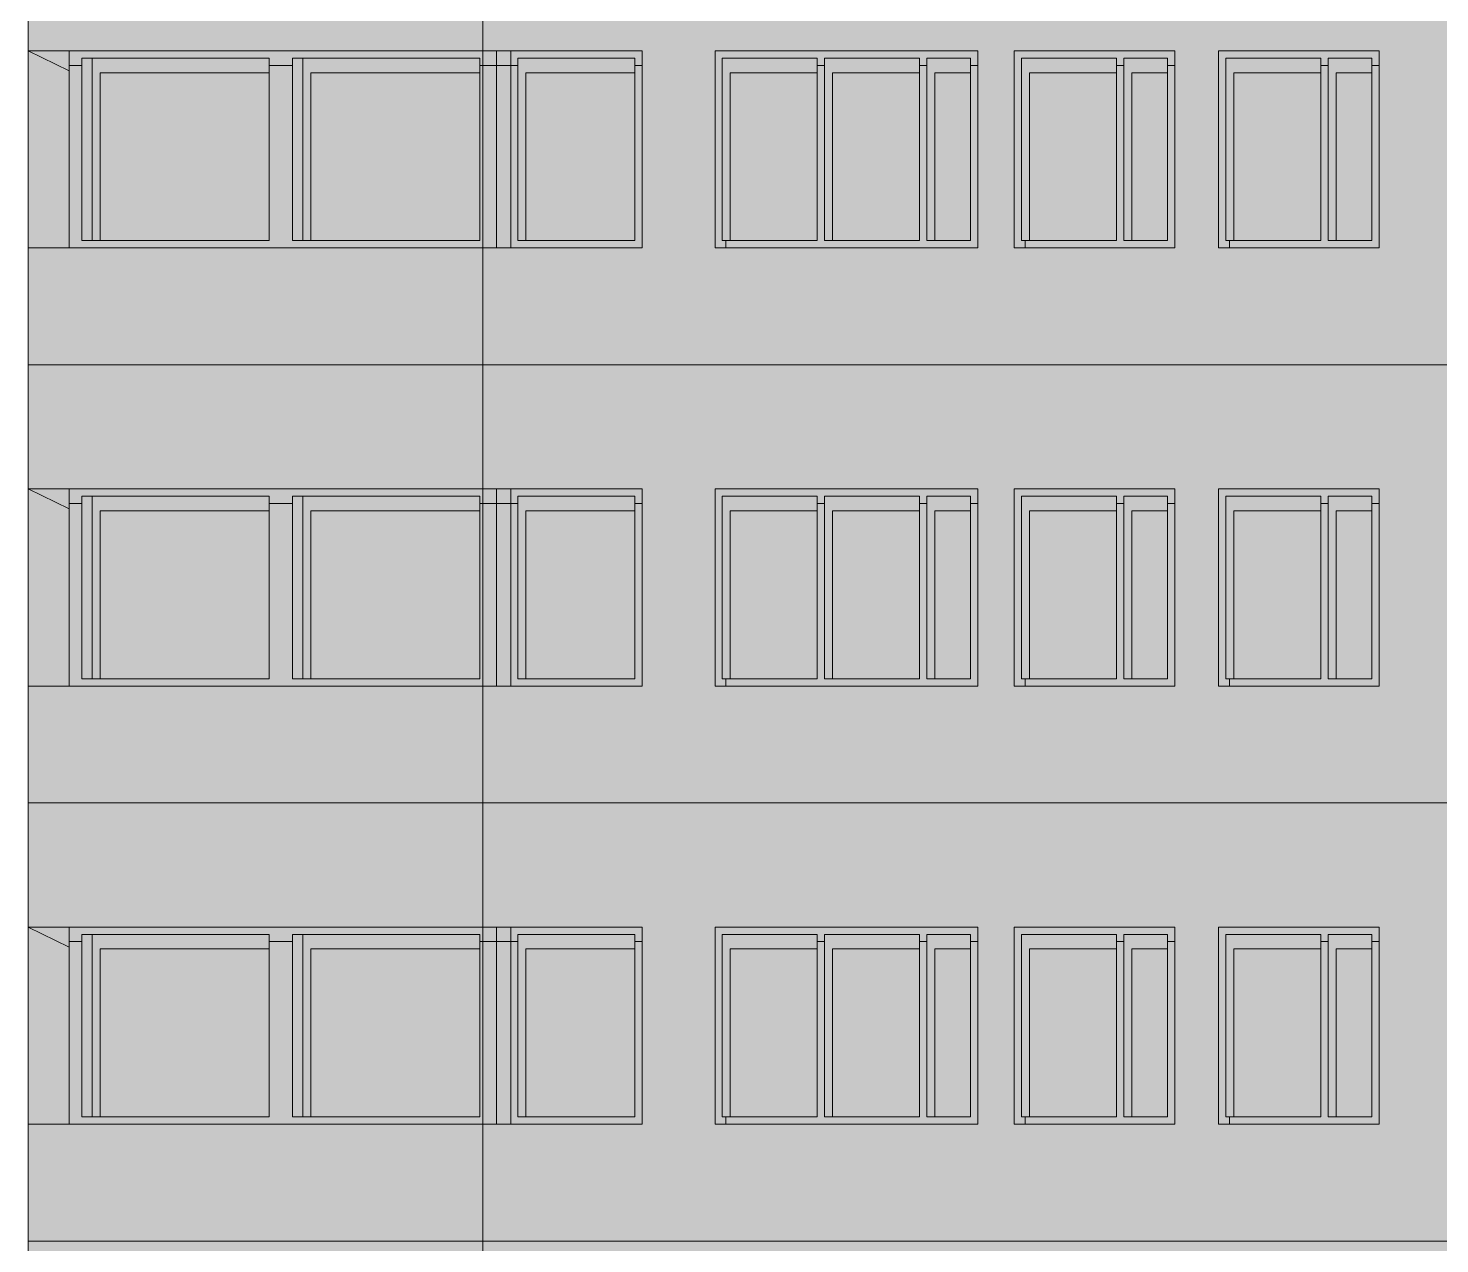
# Model space of a CAD drawing. Header units: millimetres. Extents: x 145836 to 266027, y 108786 to 206069.
# Drawn here: x 154510 to 159345, y 173890 to 178051 of the extents above; entities that cross this region are included whole.
import ezdxf

# ---------------------------------------------------------------- set-up
doc = ezdxf.new("R2010")
doc.units = ezdxf.units.MM
doc.layers.get('0').update_dxf_attribs({"color": 250})
doc.layers.add('hatch1', color=7, linetype='Continuous')

msp = doc.modelspace()

# ---------------------------------------------------------------- hatches: boundary and pattern name
at = {"lineweight": 13, "true_color": 0x787878}
for points in [[(154649.6, 177974), (154509.6, 177974), (154509.6, 177299), (154649.6, 177299)], [(154649.6, 176474), (154509.6, 176474), (154509.6, 175799), (154649.6, 175799)], [(154649.6, 174974), (154509.6, 174974), (154509.6, 174299), (154649.6, 174299)]]:
    msp.add_hatch(color=8, dxfattribs=at).paths.add_polyline_path(points)
at = {"lineweight": 13, "true_color": 0x5c5c5c}
for points in [[(154649.6, 177974), (154509.6, 177974), (154649.6, 177905.3)], [(154649.6, 176474), (154509.6, 176474), (154649.6, 176405.3)], [(154649.6, 174974), (154509.6, 174974), (154649.6, 174905.3)]]:
    msp.add_hatch(color=251, dxfattribs=at).paths.add_polyline_path(points)
at = {"lineweight": 13}
for color, points in [(253, [(154693.5, 177949), (155335.1, 177949), (155335.1, 177924), (155414.4, 177924), (155414.4, 177949), (156056, 177949), (156056, 177924), (156113, 177924), (156113, 177974), (154649.6, 177974), (154649.6, 177924), (154693.5, 177924)]), (255, [(154649.6, 177299), (156113, 177299), (156113, 177924), (156056, 177924), (156056, 177324), (155414.4, 177324), (155414.4, 177924), (155335.1, 177924), (155335.1, 177324), (154693.5, 177324), (154693.5, 177924), (154649.6, 177924)]), (253, [(154693.5, 176449), (155335.1, 176449), (155335.1, 176424), (155414.4, 176424), (155414.4, 176449), (156056, 176449), (156056, 176424), (156113, 176424), (156113, 176474), (154649.6, 176474), (154649.6, 176424), (154693.5, 176424)]), (255, [(154649.6, 175799), (156113, 175799), (156113, 176424), (156056, 176424), (156056, 175824), (155414.4, 175824), (155414.4, 176424), (155335.1, 176424), (155335.1, 175824), (154693.5, 175824), (154693.5, 176424), (154649.6, 176424)]), (253, [(154693.5, 174949), (155335.1, 174949), (155335.1, 174924), (155414.4, 174924), (155414.4, 174949), (156056, 174949), (156056, 174924), (156113, 174924), (156113, 174974), (154649.6, 174974), (154649.6, 174924), (154693.5, 174924)]), (255, [(154649.6, 174299), (156113, 174299), (156113, 174924), (156056, 174924), (156056, 174324), (155414.4, 174324), (155414.4, 174924), (155335.1, 174924), (155335.1, 174324), (154693.5, 174324), (154693.5, 174924), (154649.6, 174924)])]:
    msp.add_hatch(color=color, dxfattribs=at).paths.add_polyline_path(points)
at = {"lineweight": 13, "true_color": 0x787878}
h = msp.add_hatch(color=8, dxfattribs=at)
h.paths.add_polyline_path([(154728.9, 177949), (154693.5, 177949), (154693.5, 177324), (154728.9, 177324)])
h.paths.add_polyline_path([(155449.7, 177949), (155414.4, 177949), (155414.4, 177324), (155449.7, 177324)])
at = {"lineweight": 13, "true_color": 0x5c6d75}
for points in [[(155335.1, 177899), (155335.1, 177949), (154728.9, 177949), (154728.9, 177324), (154756.3, 177324), (154756.3, 177899)], [(155335.1, 176399), (155335.1, 176449), (154728.9, 176449), (154728.9, 175824), (154756.3, 175824), (154756.3, 176399)], [(155335.1, 174899), (155335.1, 174949), (154728.9, 174949), (154728.9, 174324), (154756.3, 174324), (154756.3, 174899)]]:
    msp.add_hatch(color=147, dxfattribs=at).paths.add_polyline_path(points)
h = msp.add_hatch(color=147, dxfattribs=at)
h.paths.add_polyline_path([(156587.1, 177899), (156587.1, 177949), (156187.1, 177949), (156187.1, 177324), (156214.5, 177324), (156214.5, 177899)])
h.paths.add_polyline_path([(156056, 177899), (156056, 177949), (155449.7, 177949), (155449.7, 177324), (155477.1, 177324), (155477.1, 177899)])
at = {"lineweight": 13}
h = msp.add_hatch(color=253, dxfattribs=at)
h.paths.add_polyline_path([(156113, 177974), (156113, 177924), (156162.1, 177924), (156162.1, 177974)])
h.paths.add_polyline_path([(156187.1, 177949), (156587.1, 177949), (156587.1, 177924), (156612.1, 177924), (156612.1, 177974), (156162.1, 177974), (156162.1, 177924), (156187.1, 177924)])
h = msp.add_hatch(color=253, dxfattribs=at)
h.dxf.hatch_style = 1
h.paths.add_polyline_path([(157762.1, 177974), (156862.1, 177974), (156862.1, 177299), (156899.5, 177299), (156899.5, 177324), (156887.1, 177324), (156887.1, 177949), (157212.1, 177949), (157212.1, 177924), (157237.1, 177924), (157237.1, 177949), (157562.1, 177949), (157562.1, 177924), (157587.1, 177924), (157587.1, 177949), (157737.1, 177949), (157737.1, 177924), (157762.1, 177924)])
at = {"lineweight": 13, "true_color": 0x5c6d75}
h = msp.add_hatch(color=147, dxfattribs=at)
h.dxf.hatch_style = 1
h.paths.add_polyline_path([(157212.1, 177899), (157212.1, 177949), (156887.1, 177949), (156887.1, 177324), (156914.5, 177324), (156914.5, 177899)])
h.paths.add_polyline_path([(157562.1, 177899), (157562.1, 177949), (157237.1, 177949), (157237.1, 177324), (157264.5, 177324), (157264.5, 177899)])
h.paths.add_polyline_path([(157737.1, 177899), (157737.1, 177949), (157587.1, 177949), (157587.1, 177324), (157614.5, 177324), (157614.5, 177899)])
at = {"lineweight": 13}
h = msp.add_hatch(color=253, dxfattribs=at)
h.paths.add_polyline_path([(157887.1, 177299), (157924.5, 177299), (157924.5, 177324), (157912.1, 177324), (157912.1, 177949), (158237.1, 177949), (158237.1, 177924), (158262.1, 177924), (158262.1, 177949), (158412.1, 177949), (158412.1, 177924), (158437.1, 177924), (158437.1, 177974), (157887.1, 177974)])
h.paths.add_polyline_path([(158587.1, 177299), (158624.5, 177299), (158624.5, 177324), (158612.1, 177324), (158612.1, 177949), (158937.1, 177949), (158937.1, 177924), (158962.1, 177924), (158962.1, 177949), (159112.1, 177949), (159112.1, 177924), (159137.1, 177924), (159137.1, 177974), (158587.1, 177974)])
at = {"lineweight": 13, "true_color": 0x5c6d75}
h = msp.add_hatch(color=147, dxfattribs=at)
h.paths.add_polyline_path([(157912.1, 177949), (157912.1, 177324), (157939.5, 177324), (157939.5, 177899), (158237.1, 177899), (158237.1, 177949)])
h.paths.add_polyline_path([(158262.1, 177949), (158262.1, 177324), (158289.5, 177324), (158289.5, 177899), (158412.1, 177899), (158412.1, 177949)])
h = msp.add_hatch(color=147, dxfattribs=at)
h.paths.add_polyline_path([(158937.1, 177899), (158937.1, 177949), (158612.1, 177949), (158612.1, 177324), (158639.5, 177324), (158639.5, 177899)])
h.paths.add_polyline_path([(159112.1, 177899), (159112.1, 177949), (158962.1, 177949), (158962.1, 177324), (158989.5, 177324), (158989.5, 177899)])
at = {"lineweight": 13, "true_color": 0x70858f}
h = msp.add_hatch(color=8, dxfattribs=at)
h.paths.add_polyline_path([(154756.3, 177899), (154756.3, 177324), (155335.1, 177324), (155335.1, 177899)])
h.paths.add_polyline_path([(155477.1, 177324), (156056, 177324), (156056, 177899), (155477.1, 177899)])
at = {"lineweight": 13}
h = msp.add_hatch(color=255, dxfattribs=at)
h.paths.add_polyline_path([(156187.1, 177924), (156162.1, 177924), (156162.1, 177299), (156612.1, 177299), (156612.1, 177924), (156587.1, 177924), (156587.1, 177324), (156187.1, 177324)])
h.paths.add_polyline_path([(156162.1, 177924), (156113, 177924), (156113, 177299), (156162.1, 177299)])
at = {"lineweight": 13, "true_color": 0x70858f}
for points in [[(156587.1, 177899), (156214.5, 177899), (156214.5, 177324), (156587.1, 177324)], [(156587.1, 176399), (156214.5, 176399), (156214.5, 175824), (156587.1, 175824)], [(156587.1, 174899), (156214.5, 174899), (156214.5, 174324), (156587.1, 174324)]]:
    msp.add_hatch(color=8, dxfattribs=at).paths.add_polyline_path(points)
at = {"lineweight": 13}
h = msp.add_hatch(color=255, dxfattribs=at)
h.dxf.hatch_style = 1
h.paths.add_polyline_path([(157762.1, 177924), (157737.1, 177924), (157737.1, 177324), (157587.1, 177324), (157587.1, 177924), (157562.1, 177924), (157562.1, 177324), (157237.1, 177324), (157237.1, 177924), (157212.1, 177924), (157212.1, 177324), (156899.5, 177324), (156899.5, 177299), (157762.1, 177299)])
at = {"lineweight": 13, "true_color": 0x70858f}
h = msp.add_hatch(color=8, dxfattribs=at)
h.dxf.hatch_style = 1
h.paths.add_polyline_path([(157212.1, 177899), (156914.5, 177899), (156914.5, 177324), (157212.1, 177324)])
h.paths.add_polyline_path([(157264.5, 177324), (157562.1, 177324), (157562.1, 177899), (157264.5, 177899)])
h.paths.add_polyline_path([(157737.1, 177899), (157614.5, 177899), (157614.5, 177324), (157737.1, 177324)])
at = {"lineweight": 13}
h = msp.add_hatch(color=255, dxfattribs=at)
h.paths.add_polyline_path([(158412.1, 177324), (158262.1, 177324), (158262.1, 177924), (158237.1, 177924), (158237.1, 177324), (157924.5, 177324), (157924.5, 177299), (158437.1, 177299), (158437.1, 177924), (158412.1, 177924)])
h.paths.add_polyline_path([(159137.1, 177924), (159112.1, 177924), (159112.1, 177324), (158962.1, 177324), (158962.1, 177924), (158937.1, 177924), (158937.1, 177324), (158624.5, 177324), (158624.5, 177299), (159137.1, 177299)])
at = {"lineweight": 13, "true_color": 0x70858f}
h = msp.add_hatch(color=8, dxfattribs=at)
h.paths.add_polyline_path([(158937.1, 177899), (158639.5, 177899), (158639.5, 177324), (158937.1, 177324)])
h.paths.add_polyline_path([(158989.5, 177324), (159112.1, 177324), (159112.1, 177899), (158989.5, 177899)])
h.paths.add_polyline_path([(158412.1, 177899), (158289.5, 177899), (158289.5, 177324), (158412.1, 177324)])
h.paths.add_polyline_path([(158237.1, 177899), (157939.5, 177899), (157939.5, 177324), (158237.1, 177324)])
at = {"lineweight": 13, "true_color": 0x787878}
h = msp.add_hatch(color=8, dxfattribs=at)
h.paths.add_polyline_path([(154728.9, 176449), (154693.5, 176449), (154693.5, 175824), (154728.9, 175824)])
h.paths.add_polyline_path([(155449.7, 176449), (155414.4, 176449), (155414.4, 175824), (155449.7, 175824)])
at = {"lineweight": 13, "true_color": 0x5c6d75}
h = msp.add_hatch(color=147, dxfattribs=at)
h.paths.add_polyline_path([(156587.1, 176399), (156587.1, 176449), (156187.1, 176449), (156187.1, 175824), (156214.5, 175824), (156214.5, 176399)])
h.paths.add_polyline_path([(156056, 176399), (156056, 176449), (155449.7, 176449), (155449.7, 175824), (155477.1, 175824), (155477.1, 176399)])
at = {"lineweight": 13}
h = msp.add_hatch(color=253, dxfattribs=at)
h.paths.add_polyline_path([(156113, 176474), (156113, 176424), (156162.1, 176424), (156162.1, 176474)])
h.paths.add_polyline_path([(156187.1, 176449), (156587.1, 176449), (156587.1, 176424), (156612.1, 176424), (156612.1, 176474), (156162.1, 176474), (156162.1, 176424), (156187.1, 176424)])
h = msp.add_hatch(color=253, dxfattribs=at)
h.dxf.hatch_style = 1
h.paths.add_polyline_path([(157762.1, 176474), (156862.1, 176474), (156862.1, 175799), (156899.5, 175799), (156899.5, 175824), (156887.1, 175824), (156887.1, 176449), (157212.1, 176449), (157212.1, 176424), (157237.1, 176424), (157237.1, 176449), (157562.1, 176449), (157562.1, 176424), (157587.1, 176424), (157587.1, 176449), (157737.1, 176449), (157737.1, 176424), (157762.1, 176424)])
at = {"lineweight": 13, "true_color": 0x5c6d75}
h = msp.add_hatch(color=147, dxfattribs=at)
h.dxf.hatch_style = 1
h.paths.add_polyline_path([(157212.1, 176399), (157212.1, 176449), (156887.1, 176449), (156887.1, 175824), (156914.5, 175824), (156914.5, 176399)])
h.paths.add_polyline_path([(157562.1, 176399), (157562.1, 176449), (157237.1, 176449), (157237.1, 175824), (157264.5, 175824), (157264.5, 176399)])
h.paths.add_polyline_path([(157737.1, 176399), (157737.1, 176449), (157587.1, 176449), (157587.1, 175824), (157614.5, 175824), (157614.5, 176399)])
at = {"lineweight": 13}
h = msp.add_hatch(color=253, dxfattribs=at)
h.paths.add_polyline_path([(157887.1, 175799), (157924.5, 175799), (157924.5, 175824), (157912.1, 175824), (157912.1, 176449), (158237.1, 176449), (158237.1, 176424), (158262.1, 176424), (158262.1, 176449), (158412.1, 176449), (158412.1, 176424), (158437.1, 176424), (158437.1, 176474), (157887.1, 176474)])
h.paths.add_polyline_path([(158587.1, 175799), (158624.5, 175799), (158624.5, 175824), (158612.1, 175824), (158612.1, 176449), (158937.1, 176449), (158937.1, 176424), (158962.1, 176424), (158962.1, 176449), (159112.1, 176449), (159112.1, 176424), (159137.1, 176424), (159137.1, 176474), (158587.1, 176474)])
at = {"lineweight": 13, "true_color": 0x5c6d75}
h = msp.add_hatch(color=147, dxfattribs=at)
h.paths.add_polyline_path([(157912.1, 176449), (157912.1, 175824), (157939.5, 175824), (157939.5, 176399), (158237.1, 176399), (158237.1, 176449)])
h.paths.add_polyline_path([(158262.1, 176449), (158262.1, 175824), (158289.5, 175824), (158289.5, 176399), (158412.1, 176399), (158412.1, 176449)])
h = msp.add_hatch(color=147, dxfattribs=at)
h.paths.add_polyline_path([(158937.1, 176399), (158937.1, 176449), (158612.1, 176449), (158612.1, 175824), (158639.5, 175824), (158639.5, 176399)])
h.paths.add_polyline_path([(159112.1, 176399), (159112.1, 176449), (158962.1, 176449), (158962.1, 175824), (158989.5, 175824), (158989.5, 176399)])
at = {"lineweight": 13, "true_color": 0x70858f}
h = msp.add_hatch(color=8, dxfattribs=at)
h.paths.add_polyline_path([(154756.3, 176399), (154756.3, 175824), (155335.1, 175824), (155335.1, 176399)])
h.paths.add_polyline_path([(155477.1, 175824), (156056, 175824), (156056, 176399), (155477.1, 176399)])
at = {"lineweight": 13}
h = msp.add_hatch(color=255, dxfattribs=at)
h.paths.add_polyline_path([(156187.1, 176424), (156162.1, 176424), (156162.1, 175799), (156612.1, 175799), (156612.1, 176424), (156587.1, 176424), (156587.1, 175824), (156187.1, 175824)])
h.paths.add_polyline_path([(156162.1, 176424), (156113, 176424), (156113, 175799), (156162.1, 175799)])
h = msp.add_hatch(color=255, dxfattribs=at)
h.dxf.hatch_style = 1
h.paths.add_polyline_path([(157762.1, 176424), (157737.1, 176424), (157737.1, 175824), (157587.1, 175824), (157587.1, 176424), (157562.1, 176424), (157562.1, 175824), (157237.1, 175824), (157237.1, 176424), (157212.1, 176424), (157212.1, 175824), (156899.5, 175824), (156899.5, 175799), (157762.1, 175799)])
at = {"lineweight": 13, "true_color": 0x70858f}
h = msp.add_hatch(color=8, dxfattribs=at)
h.dxf.hatch_style = 1
h.paths.add_polyline_path([(157212.1, 176399), (156914.5, 176399), (156914.5, 175824), (157212.1, 175824)])
h.paths.add_polyline_path([(157264.5, 175824), (157562.1, 175824), (157562.1, 176399), (157264.5, 176399)])
h.paths.add_polyline_path([(157737.1, 176399), (157614.5, 176399), (157614.5, 175824), (157737.1, 175824)])
at = {"lineweight": 13}
h = msp.add_hatch(color=255, dxfattribs=at)
h.paths.add_polyline_path([(158412.1, 175824), (158262.1, 175824), (158262.1, 176424), (158237.1, 176424), (158237.1, 175824), (157924.5, 175824), (157924.5, 175799), (158437.1, 175799), (158437.1, 176424), (158412.1, 176424)])
h.paths.add_polyline_path([(159137.1, 176424), (159112.1, 176424), (159112.1, 175824), (158962.1, 175824), (158962.1, 176424), (158937.1, 176424), (158937.1, 175824), (158624.5, 175824), (158624.5, 175799), (159137.1, 175799)])
at = {"lineweight": 13, "true_color": 0x70858f}
h = msp.add_hatch(color=8, dxfattribs=at)
h.paths.add_polyline_path([(158937.1, 176399), (158639.5, 176399), (158639.5, 175824), (158937.1, 175824)])
h.paths.add_polyline_path([(158989.5, 175824), (159112.1, 175824), (159112.1, 176399), (158989.5, 176399)])
h.paths.add_polyline_path([(158412.1, 176399), (158289.5, 176399), (158289.5, 175824), (158412.1, 175824)])
h.paths.add_polyline_path([(158237.1, 176399), (157939.5, 176399), (157939.5, 175824), (158237.1, 175824)])
at = {"lineweight": 13, "true_color": 0x787878}
h = msp.add_hatch(color=8, dxfattribs=at)
h.paths.add_polyline_path([(154728.9, 174949), (154693.5, 174949), (154693.5, 174324), (154728.9, 174324)])
h.paths.add_polyline_path([(155449.7, 174949), (155414.4, 174949), (155414.4, 174324), (155449.7, 174324)])
at = {"lineweight": 13, "true_color": 0x5c6d75}
h = msp.add_hatch(color=147, dxfattribs=at)
h.paths.add_polyline_path([(156587.1, 174899), (156587.1, 174949), (156187.1, 174949), (156187.1, 174324), (156214.5, 174324), (156214.5, 174899)])
h.paths.add_polyline_path([(156056, 174899), (156056, 174949), (155449.7, 174949), (155449.7, 174324), (155477.1, 174324), (155477.1, 174899)])
at = {"lineweight": 13}
h = msp.add_hatch(color=253, dxfattribs=at)
h.paths.add_polyline_path([(156113, 174974), (156113, 174924), (156162.1, 174924), (156162.1, 174974)])
h.paths.add_polyline_path([(156187.1, 174949), (156587.1, 174949), (156587.1, 174924), (156612.1, 174924), (156612.1, 174974), (156162.1, 174974), (156162.1, 174924), (156187.1, 174924)])
h = msp.add_hatch(color=253, dxfattribs=at)
h.dxf.hatch_style = 1
h.paths.add_polyline_path([(157762.1, 174974), (156862.1, 174974), (156862.1, 174299), (156899.5, 174299), (156899.5, 174324), (156887.1, 174324), (156887.1, 174949), (157212.1, 174949), (157212.1, 174924), (157237.1, 174924), (157237.1, 174949), (157562.1, 174949), (157562.1, 174924), (157587.1, 174924), (157587.1, 174949), (157737.1, 174949), (157737.1, 174924), (157762.1, 174924)])
at = {"lineweight": 13, "true_color": 0x5c6d75}
h = msp.add_hatch(color=147, dxfattribs=at)
h.dxf.hatch_style = 1
h.paths.add_polyline_path([(157212.1, 174899), (157212.1, 174949), (156887.1, 174949), (156887.1, 174324), (156914.5, 174324), (156914.5, 174899)])
h.paths.add_polyline_path([(157562.1, 174899), (157562.1, 174949), (157237.1, 174949), (157237.1, 174324), (157264.5, 174324), (157264.5, 174899)])
h.paths.add_polyline_path([(157737.1, 174899), (157737.1, 174949), (157587.1, 174949), (157587.1, 174324), (157614.5, 174324), (157614.5, 174899)])
at = {"lineweight": 13}
h = msp.add_hatch(color=253, dxfattribs=at)
h.paths.add_polyline_path([(157887.1, 174299), (157924.5, 174299), (157924.5, 174324), (157912.1, 174324), (157912.1, 174949), (158237.1, 174949), (158237.1, 174924), (158262.1, 174924), (158262.1, 174949), (158412.1, 174949), (158412.1, 174924), (158437.1, 174924), (158437.1, 174974), (157887.1, 174974)])
h.paths.add_polyline_path([(158587.1, 174299), (158624.5, 174299), (158624.5, 174324), (158612.1, 174324), (158612.1, 174949), (158937.1, 174949), (158937.1, 174924), (158962.1, 174924), (158962.1, 174949), (159112.1, 174949), (159112.1, 174924), (159137.1, 174924), (159137.1, 174974), (158587.1, 174974)])
at = {"lineweight": 13, "true_color": 0x5c6d75}
h = msp.add_hatch(color=147, dxfattribs=at)
h.paths.add_polyline_path([(157912.1, 174949), (157912.1, 174324), (157939.5, 174324), (157939.5, 174899), (158237.1, 174899), (158237.1, 174949)])
h.paths.add_polyline_path([(158262.1, 174949), (158262.1, 174324), (158289.5, 174324), (158289.5, 174899), (158412.1, 174899), (158412.1, 174949)])
h = msp.add_hatch(color=147, dxfattribs=at)
h.paths.add_polyline_path([(158937.1, 174899), (158937.1, 174949), (158612.1, 174949), (158612.1, 174324), (158639.5, 174324), (158639.5, 174899)])
h.paths.add_polyline_path([(159112.1, 174899), (159112.1, 174949), (158962.1, 174949), (158962.1, 174324), (158989.5, 174324), (158989.5, 174899)])
at = {"lineweight": 13, "true_color": 0x70858f}
h = msp.add_hatch(color=8, dxfattribs=at)
h.paths.add_polyline_path([(154756.3, 174899), (154756.3, 174324), (155335.1, 174324), (155335.1, 174899)])
h.paths.add_polyline_path([(155477.1, 174324), (156056, 174324), (156056, 174899), (155477.1, 174899)])
at = {"lineweight": 13}
h = msp.add_hatch(color=255, dxfattribs=at)
h.paths.add_polyline_path([(156187.1, 174924), (156162.1, 174924), (156162.1, 174299), (156612.1, 174299), (156612.1, 174924), (156587.1, 174924), (156587.1, 174324), (156187.1, 174324)])
h.paths.add_polyline_path([(156162.1, 174924), (156113, 174924), (156113, 174299), (156162.1, 174299)])
h = msp.add_hatch(color=255, dxfattribs=at)
h.dxf.hatch_style = 1
h.paths.add_polyline_path([(157762.1, 174924), (157737.1, 174924), (157737.1, 174324), (157587.1, 174324), (157587.1, 174924), (157562.1, 174924), (157562.1, 174324), (157237.1, 174324), (157237.1, 174924), (157212.1, 174924), (157212.1, 174324), (156899.5, 174324), (156899.5, 174299), (157762.1, 174299)])
at = {"lineweight": 13, "true_color": 0x70858f}
h = msp.add_hatch(color=8, dxfattribs=at)
h.dxf.hatch_style = 1
h.paths.add_polyline_path([(157212.1, 174899), (156914.5, 174899), (156914.5, 174324), (157212.1, 174324)])
h.paths.add_polyline_path([(157264.5, 174324), (157562.1, 174324), (157562.1, 174899), (157264.5, 174899)])
h.paths.add_polyline_path([(157737.1, 174899), (157614.5, 174899), (157614.5, 174324), (157737.1, 174324)])
at = {"lineweight": 13}
h = msp.add_hatch(color=255, dxfattribs=at)
h.paths.add_polyline_path([(158412.1, 174324), (158262.1, 174324), (158262.1, 174924), (158237.1, 174924), (158237.1, 174324), (157924.5, 174324), (157924.5, 174299), (158437.1, 174299), (158437.1, 174924), (158412.1, 174924)])
h.paths.add_polyline_path([(159137.1, 174924), (159112.1, 174924), (159112.1, 174324), (158962.1, 174324), (158962.1, 174924), (158937.1, 174924), (158937.1, 174324), (158624.5, 174324), (158624.5, 174299), (159137.1, 174299)])
at = {"lineweight": 13, "true_color": 0x70858f}
h = msp.add_hatch(color=8, dxfattribs=at)
h.paths.add_polyline_path([(158937.1, 174899), (158639.5, 174899), (158639.5, 174324), (158937.1, 174324)])
h.paths.add_polyline_path([(158989.5, 174324), (159112.1, 174324), (159112.1, 174899), (158989.5, 174899)])
h.paths.add_polyline_path([(158412.1, 174899), (158289.5, 174899), (158289.5, 174324), (158412.1, 174324)])
h.paths.add_polyline_path([(158237.1, 174899), (157939.5, 174899), (157939.5, 174324), (158237.1, 174324)])
at = {"layer": 'hatch1', "lineweight": 13, "true_color": 0xf6eec1}
h = msp.add_hatch(color=254, dxfattribs=at)
h.dxf.hatch_style = 1
h.paths.add_polyline_path([(154509.6, 180299), (154509.6, 179899), (156067.2, 179899), (156067.2, 180299)])
h.paths.add_polyline_path([(154509.6, 179899), (154509.6, 179474), (156067.2, 179474), (156067.2, 179899)])
h.paths.add_polyline_path([(154509.6, 178799), (154509.6, 178399), (156067.2, 178399), (156067.2, 178799)])
h.paths.add_polyline_path([(154509.6, 178399), (154509.6, 177974), (156067.2, 177974), (156067.2, 178399)])
at = {"layer": 'hatch1', "lineweight": 13, "true_color": 0xf1e5a2}
h = msp.add_hatch(color=41, dxfattribs=at)
h.dxf.hatch_style = 1
h.paths.add_polyline_path([(156067.2, 178399), (156067.2, 177974), (156612.1, 177974), (156612.1, 177299), (156067.2, 177299), (156067.2, 176899), (159552.1, 176899), (159552.1, 178399)])
h.paths.add_polyline_path([(158437.1, 177974), (158437.1, 177299), (157887.1, 177299), (157887.1, 177974)], flags=16)
h.paths.add_polyline_path([(158412.1, 177949), (158412.1, 177324), (158262.1, 177324), (157912.1, 177324), (157912.1, 177949), (158237.1, 177949)], flags=0)
h.paths.add_polyline_path([(158587.1, 177974), (159137.1, 177974), (159137.1, 177299), (158587.1, 177299)], flags=16)
h.paths.add_polyline_path([(158612.1, 177949), (158937.1, 177949), (159112.1, 177949), (159112.1, 177324), (158962.1, 177324), (158612.1, 177324)], flags=0)
h.paths.add_polyline_path([(157762.1, 177974), (157762.1, 177299), (156862.1, 177299), (156862.1, 177974)], flags=16)
h.paths.add_polyline_path([(157737.1, 177949), (157737.1, 177324), (157587.1, 177324), (157237.1, 177324), (156887.1, 177324), (156887.1, 177949), (157212.1, 177949), (157562.1, 177949)], flags=0)
at = {"layer": 'hatch1', "lineweight": 13, "true_color": 0xf6eec1}
h = msp.add_hatch(color=254, dxfattribs=at)
h.dxf.hatch_style = 1
h.paths.add_polyline_path([(154509.6, 177299), (154509.6, 176899), (156067.2, 176899), (156067.2, 177299)])
h.paths.add_polyline_path([(154509.6, 176899), (154509.6, 176474), (156067.2, 176474), (156067.2, 176899)])
at = {"layer": 'hatch1', "lineweight": 13, "true_color": 0xf1e5a2}
h = msp.add_hatch(color=41, dxfattribs=at)
h.dxf.hatch_style = 1
h.paths.add_polyline_path([(156067.2, 176899), (156067.2, 176474), (156612.1, 176474), (156612.1, 175799), (156067.2, 175799), (156067.2, 175399), (159552.1, 175399), (159552.1, 176899)])
h.paths.add_polyline_path([(158437.1, 176474), (158437.1, 175799), (157887.1, 175799), (157887.1, 176474)], flags=16)
h.paths.add_polyline_path([(158412.1, 176449), (158412.1, 175824), (158262.1, 175824), (157912.1, 175824), (157912.1, 176449), (158237.1, 176449)], flags=0)
h.paths.add_polyline_path([(158587.1, 176474), (159137.1, 176474), (159137.1, 175799), (158587.1, 175799)], flags=16)
h.paths.add_polyline_path([(158612.1, 176449), (158937.1, 176449), (159112.1, 176449), (159112.1, 175824), (158962.1, 175824), (158612.1, 175824)], flags=0)
h.paths.add_polyline_path([(157762.1, 176474), (157762.1, 175799), (156862.1, 175799), (156862.1, 176474)], flags=16)
h.paths.add_polyline_path([(157737.1, 176449), (157737.1, 175824), (157587.1, 175824), (157237.1, 175824), (156887.1, 175824), (156887.1, 176449), (157212.1, 176449), (157562.1, 176449)], flags=0)
at = {"layer": 'hatch1', "lineweight": 13, "true_color": 0xf6eec1}
h = msp.add_hatch(color=254, dxfattribs=at)
h.dxf.hatch_style = 1
h.paths.add_polyline_path([(154509.6, 175799), (154509.6, 175399), (156067.2, 175399), (156067.2, 175799)])
h.paths.add_polyline_path([(154509.6, 175399), (154509.6, 174974), (156067.2, 174974), (156067.2, 175399)])
h.paths.add_polyline_path([(154509.6, 174299), (154509.6, 173899), (156067.2, 173899), (156067.2, 174299)])
at = {"layer": 'hatch1', "lineweight": 13, "true_color": 0xf1e5a2}
h = msp.add_hatch(color=41, dxfattribs=at)
h.dxf.hatch_style = 1
h.paths.add_polyline_path([(156067.2, 175399), (156067.2, 174974), (156612.1, 174974), (156612.1, 174299), (156067.2, 174299), (156067.2, 173899), (159552.1, 173899), (159552.1, 175399)])
h.paths.add_polyline_path([(158437.1, 174974), (158437.1, 174299), (157887.1, 174299), (157887.1, 174974)], flags=16)
h.paths.add_polyline_path([(158237.1, 174949), (158412.1, 174949), (158412.1, 174324), (158262.1, 174324), (157912.1, 174324), (157912.1, 174949)], flags=0)
h.paths.add_polyline_path([(157762.1, 174974), (157762.1, 174299), (156862.1, 174299), (156862.1, 174974)], flags=16)
h.paths.add_polyline_path([(157737.1, 174949), (157737.1, 174324), (157587.1, 174324), (157237.1, 174324), (156887.1, 174324), (156887.1, 174949), (157212.1, 174949), (157562.1, 174949)], flags=0)
h.paths.add_polyline_path([(158587.1, 174974), (159137.1, 174974), (159137.1, 174299), (158587.1, 174299)], flags=16)
h.paths.add_polyline_path([(158612.1, 174949), (158937.1, 174949), (159112.1, 174949), (159112.1, 174324), (158962.1, 174324), (158612.1, 174324)], flags=0)
at = {"layer": 'hatch1', "lineweight": 13, "true_color": 0xd2985b}
h = msp.add_hatch(color=33, dxfattribs=at)
h.dxf.hatch_style = 1
h.paths.add_polyline_path([(156067.2, 173899), (154509.6, 173899), (154509.6, 173474), (156067.2, 173474)])
h.paths.add_polyline_path([(156067.2, 172799), (154509.6, 172799), (154509.6, 172399), (156067.2, 172399)])
h.paths.add_polyline_path([(156067.2, 172399), (154509.6, 172399), (154509.6, 171974), (156067.2, 171974)])
h.paths.add_polyline_path([(156067.2, 171299), (154509.6, 171299), (154509.6, 170899), (156067.2, 170899)])
at = {"layer": 'hatch1', "lineweight": 13, "true_color": 0xc98238}
h = msp.add_hatch(color=23, dxfattribs=at)
h.dxf.hatch_style = 1
h.paths.add_polyline_path([(159552.1, 173899), (156067.2, 173899), (156067.2, 173474), (156612.1, 173474), (156612.1, 172799), (156067.2, 172799), (156067.2, 172399), (159552.1, 172399)])
h.paths.add_polyline_path([(158437.1, 173474), (158437.1, 172799), (157887.1, 172799), (157887.1, 173474)], flags=16)
h.paths.add_polyline_path([(158237.1, 173449), (158237.1, 172824), (157912.1, 172824), (157912.1, 173449)], flags=0)
h.paths.add_polyline_path([(158262.1, 173449), (158412.1, 173449), (158412.1, 172824), (158262.1, 172824)], flags=0)
h.paths.add_polyline_path([(158587.1, 173474), (159137.1, 173474), (159137.1, 172799), (158587.1, 172799)], flags=16)
h.paths.add_polyline_path([(158612.1, 173449), (158937.1, 173449), (158937.1, 172824), (158612.1, 172824)], flags=0)
h.paths.add_polyline_path([(157762.1, 173474), (157762.1, 172799), (156862.1, 172799), (156862.1, 173474)], flags=16)
h.paths.add_polyline_path([(157737.1, 173449), (157737.1, 172824), (157587.1, 172824), (157587.1, 173449)], flags=0)
h.paths.add_polyline_path([(157562.1, 173449), (157562.1, 172824), (157237.1, 172824), (157237.1, 173449)], flags=0)
h.paths.add_polyline_path([(158962.1, 173449), (159112.1, 173449), (159112.1, 172824), (158962.1, 172824)], flags=0)
h.paths.add_polyline_path([(157212.1, 173449), (157212.1, 172824), (156887.1, 172824), (156887.1, 173449)], flags=0)

# ---------------------------------------------------------------- linework, layer by layer
at = {"lineweight": 20}
for p, q in [((154509.6, 168449), (154509.6, 201249)), ((156067.2, 167324), (156067.2, 201249)), ((156612.1, 177974), (154509.6, 177974)), ((156612.1, 177974), (154509.6, 177974)), ((154649.6, 177299), (154649.6, 177974)), ((155335.1, 177949), (154693.5, 177949)), ((154693.5, 177324), (154693.5, 177949)), ((154728.9, 177324), (154728.9, 177949)), ((155335.1, 177324), (155335.1, 177949)), ((156056, 177949), (155414.4, 177949)), ((155414.4, 177324), (155414.4, 177949)), ((155449.7, 177324), (155449.7, 177949)), ((156056, 177324), (156056, 177949)), ((156113, 177299), (156113, 177974)), ((156162.1, 177299), (156162.1, 177974)), ((156587.1, 177949), (156187.1, 177949)), ((156187.1, 177949), (156187.1, 177324)), ((156587.1, 177324), (156587.1, 177949)), ((156612.1, 177299), (156612.1, 177974)), ((156862.1, 177299), (156862.1, 177974)), ((157762.1, 177974), (156862.1, 177974)), ((157212.1, 177949), (156887.1, 177949)), ((156887.1, 177949), (156887.1, 177324)), ((157212.1, 177324), (157212.1, 177949)), ((157562.1, 177949), (157237.1, 177949)), ((157562.1, 177949), (157237.1, 177949)), ((157237.1, 177949), (157237.1, 177324)), ((157562.1, 177324), (157562.1, 177949)), ((157737.1, 177949), (157587.1, 177949)), ((157737.1, 177949), (157587.1, 177949)), ((157587.1, 177949), (157587.1, 177324)), ((157737.1, 177324), (157737.1, 177949)), ((157762.1, 177299), (157762.1, 177974)), ((157887.1, 177974), (158437.1, 177974)), ((157887.1, 177299), (157887.1, 177974)), ((158237.1, 177949), (157912.1, 177949)), ((158237.1, 177949), (157912.1, 177949)), ((157912.1, 177949), (157912.1, 177324)), ((158237.1, 177324), (158237.1, 177949)), ((158412.1, 177949), (158262.1, 177949)), ((158262.1, 177949), (158262.1, 177324)), ((158412.1, 177324), (158412.1, 177949)), ((158437.1, 177299), (158437.1, 177974)), ((158587.1, 177974), (159137.1, 177974)), ((158587.1, 177299), (158587.1, 177974)), ((158937.1, 177949), (158612.1, 177949)), ((158937.1, 177949), (158612.1, 177949)), ((158612.1, 177949), (158612.1, 177324)), ((158937.1, 177324), (158937.1, 177949)), ((159112.1, 177949), (158962.1, 177949)), ((158962.1, 177949), (158962.1, 177324)), ((159112.1, 177324), (159112.1, 177949)), ((159137.1, 177299), (159137.1, 177974)), ((155335.1, 177324), (154693.5, 177324)), ((156056, 177324), (155414.4, 177324)), ((156587.1, 177324), (156187.1, 177324)), ((157212.1, 177324), (156887.1, 177324)), ((157562.1, 177324), (157237.1, 177324)), ((157737.1, 177324), (157587.1, 177324)), ((158237.1, 177324), (157912.1, 177324)), ((158412.1, 177324), (158262.1, 177324)), ((158937.1, 177324), (158612.1, 177324)), ((159112.1, 177324), (158962.1, 177324)), ((156612.1, 177299), (154509.6, 177299)), ((156612.1, 177299), (154509.6, 177299)), ((157762.1, 177299), (156862.1, 177299)), ((157887.1, 177299), (158437.1, 177299)), ((158587.1, 177299), (159137.1, 177299)), ((168239.6, 176899), (154509.6, 176899)), ((156612.1, 176474), (154509.6, 176474)), ((156612.1, 176474), (154509.6, 176474)), ((154649.6, 175799), (154649.6, 176474)), ((155335.1, 176449), (154693.5, 176449)), ((154693.5, 175824), (154693.5, 176449)), ((154728.9, 175824), (154728.9, 176449)), ((155335.1, 175824), (155335.1, 176449)), ((156056, 176449), (155414.4, 176449)), ((155414.4, 175824), (155414.4, 176449)), ((155449.7, 175824), (155449.7, 176449)), ((156056, 175824), (156056, 176449)), ((156113, 175799), (156113, 176474)), ((156162.1, 175799), (156162.1, 176474)), ((156587.1, 176449), (156187.1, 176449)), ((156187.1, 176449), (156187.1, 175824)), ((156587.1, 175824), (156587.1, 176449)), ((156612.1, 175799), (156612.1, 176474)), ((156862.1, 175799), (156862.1, 176474)), ((157762.1, 176474), (156862.1, 176474)), ((157212.1, 176449), (156887.1, 176449)), ((156887.1, 176449), (156887.1, 175824)), ((157212.1, 175824), (157212.1, 176449)), ((157562.1, 176449), (157237.1, 176449)), ((157562.1, 176449), (157237.1, 176449)), ((157237.1, 176449), (157237.1, 175824)), ((157562.1, 175824), (157562.1, 176449)), ((157737.1, 176449), (157587.1, 176449)), ((157737.1, 176449), (157587.1, 176449)), ((157587.1, 176449), (157587.1, 175824)), ((157737.1, 175824), (157737.1, 176449)), ((157762.1, 175799), (157762.1, 176474)), ((157887.1, 176474), (158437.1, 176474)), ((157887.1, 175799), (157887.1, 176474)), ((158237.1, 176449), (157912.1, 176449)), ((158237.1, 176449), (157912.1, 176449)), ((157912.1, 176449), (157912.1, 175824)), ((158237.1, 175824), (158237.1, 176449)), ((158412.1, 176449), (158262.1, 176449)), ((158262.1, 176449), (158262.1, 175824)), ((158412.1, 175824), (158412.1, 176449)), ((158437.1, 175799), (158437.1, 176474)), ((158587.1, 176474), (159137.1, 176474)), ((158587.1, 175799), (158587.1, 176474)), ((158937.1, 176449), (158612.1, 176449)), ((158937.1, 176449), (158612.1, 176449)), ((158612.1, 176449), (158612.1, 175824)), ((158937.1, 175824), (158937.1, 176449)), ((159112.1, 176449), (158962.1, 176449)), ((158962.1, 176449), (158962.1, 175824)), ((159112.1, 175824), (159112.1, 176449)), ((159137.1, 175799), (159137.1, 176474)), ((155335.1, 175824), (154693.5, 175824)), ((156056, 175824), (155414.4, 175824)), ((156587.1, 175824), (156187.1, 175824)), ((157212.1, 175824), (156887.1, 175824)), ((157562.1, 175824), (157237.1, 175824)), ((157737.1, 175824), (157587.1, 175824)), ((158237.1, 175824), (157912.1, 175824)), ((158412.1, 175824), (158262.1, 175824)), ((158937.1, 175824), (158612.1, 175824)), ((159112.1, 175824), (158962.1, 175824)), ((156612.1, 175799), (154509.6, 175799)), ((156612.1, 175799), (154509.6, 175799)), ((157762.1, 175799), (156862.1, 175799)), ((157887.1, 175799), (158437.1, 175799)), ((158587.1, 175799), (159137.1, 175799)), ((168239.6, 175399), (154509.6, 175399)), ((156612.1, 174974), (154509.6, 174974)), ((156612.1, 174974), (154509.6, 174974)), ((154649.6, 174299), (154649.6, 174974)), ((155335.1, 174949), (154693.5, 174949)), ((154693.5, 174324), (154693.5, 174949)), ((154728.9, 174324), (154728.9, 174949)), ((155335.1, 174324), (155335.1, 174949)), ((156056, 174949), (155414.4, 174949)), ((155414.4, 174324), (155414.4, 174949)), ((155449.7, 174324), (155449.7, 174949)), ((156056, 174324), (156056, 174949)), ((156113, 174299), (156113, 174974)), ((156162.1, 174299), (156162.1, 174974)), ((156587.1, 174949), (156187.1, 174949)), ((156187.1, 174949), (156187.1, 174324)), ((156587.1, 174324), (156587.1, 174949)), ((156612.1, 174299), (156612.1, 174974)), ((156862.1, 174299), (156862.1, 174974)), ((157762.1, 174974), (156862.1, 174974)), ((157212.1, 174949), (156887.1, 174949)), ((156887.1, 174949), (156887.1, 174324)), ((157212.1, 174324), (157212.1, 174949)), ((157562.1, 174949), (157237.1, 174949)), ((157562.1, 174949), (157237.1, 174949)), ((157237.1, 174949), (157237.1, 174324)), ((157562.1, 174324), (157562.1, 174949)), ((157737.1, 174949), (157587.1, 174949)), ((157737.1, 174949), (157587.1, 174949)), ((157587.1, 174949), (157587.1, 174324)), ((157737.1, 174324), (157737.1, 174949)), ((157762.1, 174299), (157762.1, 174974)), ((157887.1, 174974), (158437.1, 174974)), ((157887.1, 174299), (157887.1, 174974)), ((158237.1, 174949), (157912.1, 174949)), ((158237.1, 174949), (157912.1, 174949)), ((157912.1, 174949), (157912.1, 174324)), ((158237.1, 174324), (158237.1, 174949)), ((158412.1, 174949), (158262.1, 174949)), ((158262.1, 174949), (158262.1, 174324)), ((158412.1, 174324), (158412.1, 174949)), ((158437.1, 174299), (158437.1, 174974)), ((158587.1, 174974), (159137.1, 174974)), ((158587.1, 174299), (158587.1, 174974)), ((158937.1, 174949), (158612.1, 174949)), ((158937.1, 174949), (158612.1, 174949)), ((158612.1, 174949), (158612.1, 174324)), ((158937.1, 174324), (158937.1, 174949)), ((159112.1, 174949), (158962.1, 174949)), ((158962.1, 174949), (158962.1, 174324)), ((159112.1, 174324), (159112.1, 174949)), ((159137.1, 174299), (159137.1, 174974)), ((155335.1, 174324), (154693.5, 174324)), ((156056, 174324), (155414.4, 174324)), ((156587.1, 174324), (156187.1, 174324)), ((157212.1, 174324), (156887.1, 174324)), ((157562.1, 174324), (157237.1, 174324)), ((157737.1, 174324), (157587.1, 174324)), ((158237.1, 174324), (157912.1, 174324)), ((158412.1, 174324), (158262.1, 174324)), ((158937.1, 174324), (158612.1, 174324)), ((159112.1, 174324), (158962.1, 174324)), ((156612.1, 174299), (154509.6, 174299)), ((156612.1, 174299), (154509.6, 174299)), ((157762.1, 174299), (156862.1, 174299)), ((157887.1, 174299), (158437.1, 174299)), ((158587.1, 174299), (159137.1, 174299)), ((168239.6, 173899), (154509.6, 173899))]:
    msp.add_line(p, q, dxfattribs=at)
at = {"color": 251, "lineweight": 13, "true_color": 0x5c5c5c}
for p, q in [((154509.6, 177974), (154649.6, 177905.3)), ((154509.6, 176474), (154649.6, 176405.3)), ((154509.6, 174974), (154649.6, 174905.3))]:
    msp.add_line(p, q, dxfattribs=at)
at = {"color": 253, "lineweight": 20}
for p, q in [((154693.5, 177924), (154649.6, 177924)), ((155414.4, 177924), (155335.1, 177924)), ((156187.1, 177924), (156056, 177924)), ((156612.1, 177924), (156587.1, 177924)), ((157237.1, 177924), (157212.1, 177924)), ((157587.1, 177924), (157562.1, 177924)), ((157762.1, 177924), (157737.1, 177924)), ((158262.1, 177924), (158237.1, 177924)), ((158437.1, 177924), (158412.1, 177924)), ((158962.1, 177924), (158937.1, 177924)), ((159137.1, 177924), (159112.1, 177924)), ((156899.5, 177324), (156899.5, 177299)), ((157924.5, 177324), (157924.5, 177299)), ((158624.5, 177324), (158624.5, 177299)), ((154693.5, 176424), (154649.6, 176424)), ((155414.4, 176424), (155335.1, 176424)), ((156187.1, 176424), (156056, 176424)), ((156612.1, 176424), (156587.1, 176424)), ((157237.1, 176424), (157212.1, 176424)), ((157587.1, 176424), (157562.1, 176424)), ((157762.1, 176424), (157737.1, 176424)), ((158262.1, 176424), (158237.1, 176424)), ((158437.1, 176424), (158412.1, 176424)), ((158962.1, 176424), (158937.1, 176424)), ((159137.1, 176424), (159112.1, 176424)), ((156899.5, 175824), (156899.5, 175799)), ((157924.5, 175824), (157924.5, 175799)), ((158624.5, 175824), (158624.5, 175799)), ((154693.5, 174924), (154649.6, 174924)), ((155414.4, 174924), (155335.1, 174924)), ((156187.1, 174924), (156056, 174924)), ((156612.1, 174924), (156587.1, 174924)), ((157237.1, 174924), (157212.1, 174924)), ((157587.1, 174924), (157562.1, 174924)), ((157762.1, 174924), (157737.1, 174924)), ((158262.1, 174924), (158237.1, 174924)), ((158437.1, 174924), (158412.1, 174924)), ((158962.1, 174924), (158937.1, 174924)), ((159137.1, 174924), (159112.1, 174924)), ((156899.5, 174324), (156899.5, 174299)), ((157924.5, 174324), (157924.5, 174299)), ((158624.5, 174324), (158624.5, 174299))]:
    msp.add_line(p, q, dxfattribs=at)
at = {"color": 147, "lineweight": 20, "true_color": 0x5c6d75}
for p, q in [((154756.3, 177899), (154756.3, 177324)), ((155335.1, 177899), (154756.3, 177899)), ((155477.1, 177899), (155477.1, 177324)), ((156056, 177899), (155477.1, 177899)), ((156587.1, 177899), (156214.5, 177899)), ((156214.5, 177899), (156214.5, 177324)), ((157212.1, 177899), (156914.5, 177899)), ((156914.5, 177899), (156914.5, 177324)), ((157562.1, 177899), (157264.5, 177899)), ((157264.5, 177899), (157264.5, 177324)), ((157737.1, 177899), (157614.5, 177899)), ((157614.5, 177899), (157614.5, 177324)), ((158237.1, 177899), (157939.5, 177899)), ((157939.5, 177899), (157939.5, 177324)), ((158412.1, 177899), (158289.5, 177899)), ((158289.5, 177899), (158289.5, 177324)), ((158937.1, 177899), (158639.5, 177899)), ((158639.5, 177899), (158639.5, 177324)), ((159112.1, 177899), (158989.5, 177899)), ((158989.5, 177899), (158989.5, 177324)), ((154756.3, 176399), (154756.3, 175824)), ((155335.1, 176399), (154756.3, 176399)), ((155477.1, 176399), (155477.1, 175824)), ((156056, 176399), (155477.1, 176399)), ((156587.1, 176399), (156214.5, 176399)), ((156214.5, 176399), (156214.5, 175824)), ((157212.1, 176399), (156914.5, 176399)), ((156914.5, 176399), (156914.5, 175824)), ((157562.1, 176399), (157264.5, 176399)), ((157264.5, 176399), (157264.5, 175824)), ((157737.1, 176399), (157614.5, 176399)), ((157614.5, 176399), (157614.5, 175824)), ((158237.1, 176399), (157939.5, 176399)), ((157939.5, 176399), (157939.5, 175824)), ((158412.1, 176399), (158289.5, 176399)), ((158289.5, 176399), (158289.5, 175824)), ((158937.1, 176399), (158639.5, 176399)), ((158639.5, 176399), (158639.5, 175824)), ((159112.1, 176399), (158989.5, 176399)), ((158989.5, 176399), (158989.5, 175824)), ((154756.3, 174899), (154756.3, 174324)), ((155335.1, 174899), (154756.3, 174899)), ((155477.1, 174899), (155477.1, 174324)), ((156056, 174899), (155477.1, 174899)), ((156587.1, 174899), (156214.5, 174899)), ((156214.5, 174899), (156214.5, 174324)), ((157212.1, 174899), (156914.5, 174899)), ((156914.5, 174899), (156914.5, 174324)), ((157562.1, 174899), (157264.5, 174899)), ((157264.5, 174899), (157264.5, 174324)), ((157737.1, 174899), (157614.5, 174899)), ((157614.5, 174899), (157614.5, 174324)), ((158237.1, 174899), (157939.5, 174899)), ((157939.5, 174899), (157939.5, 174324)), ((158412.1, 174899), (158289.5, 174899)), ((158289.5, 174899), (158289.5, 174324)), ((158937.1, 174899), (158639.5, 174899)), ((158639.5, 174899), (158639.5, 174324)), ((159112.1, 174899), (158989.5, 174899)), ((158989.5, 174899), (158989.5, 174324))]:
    msp.add_line(p, q, dxfattribs=at)

doc.saveas('drawing.dxf')
